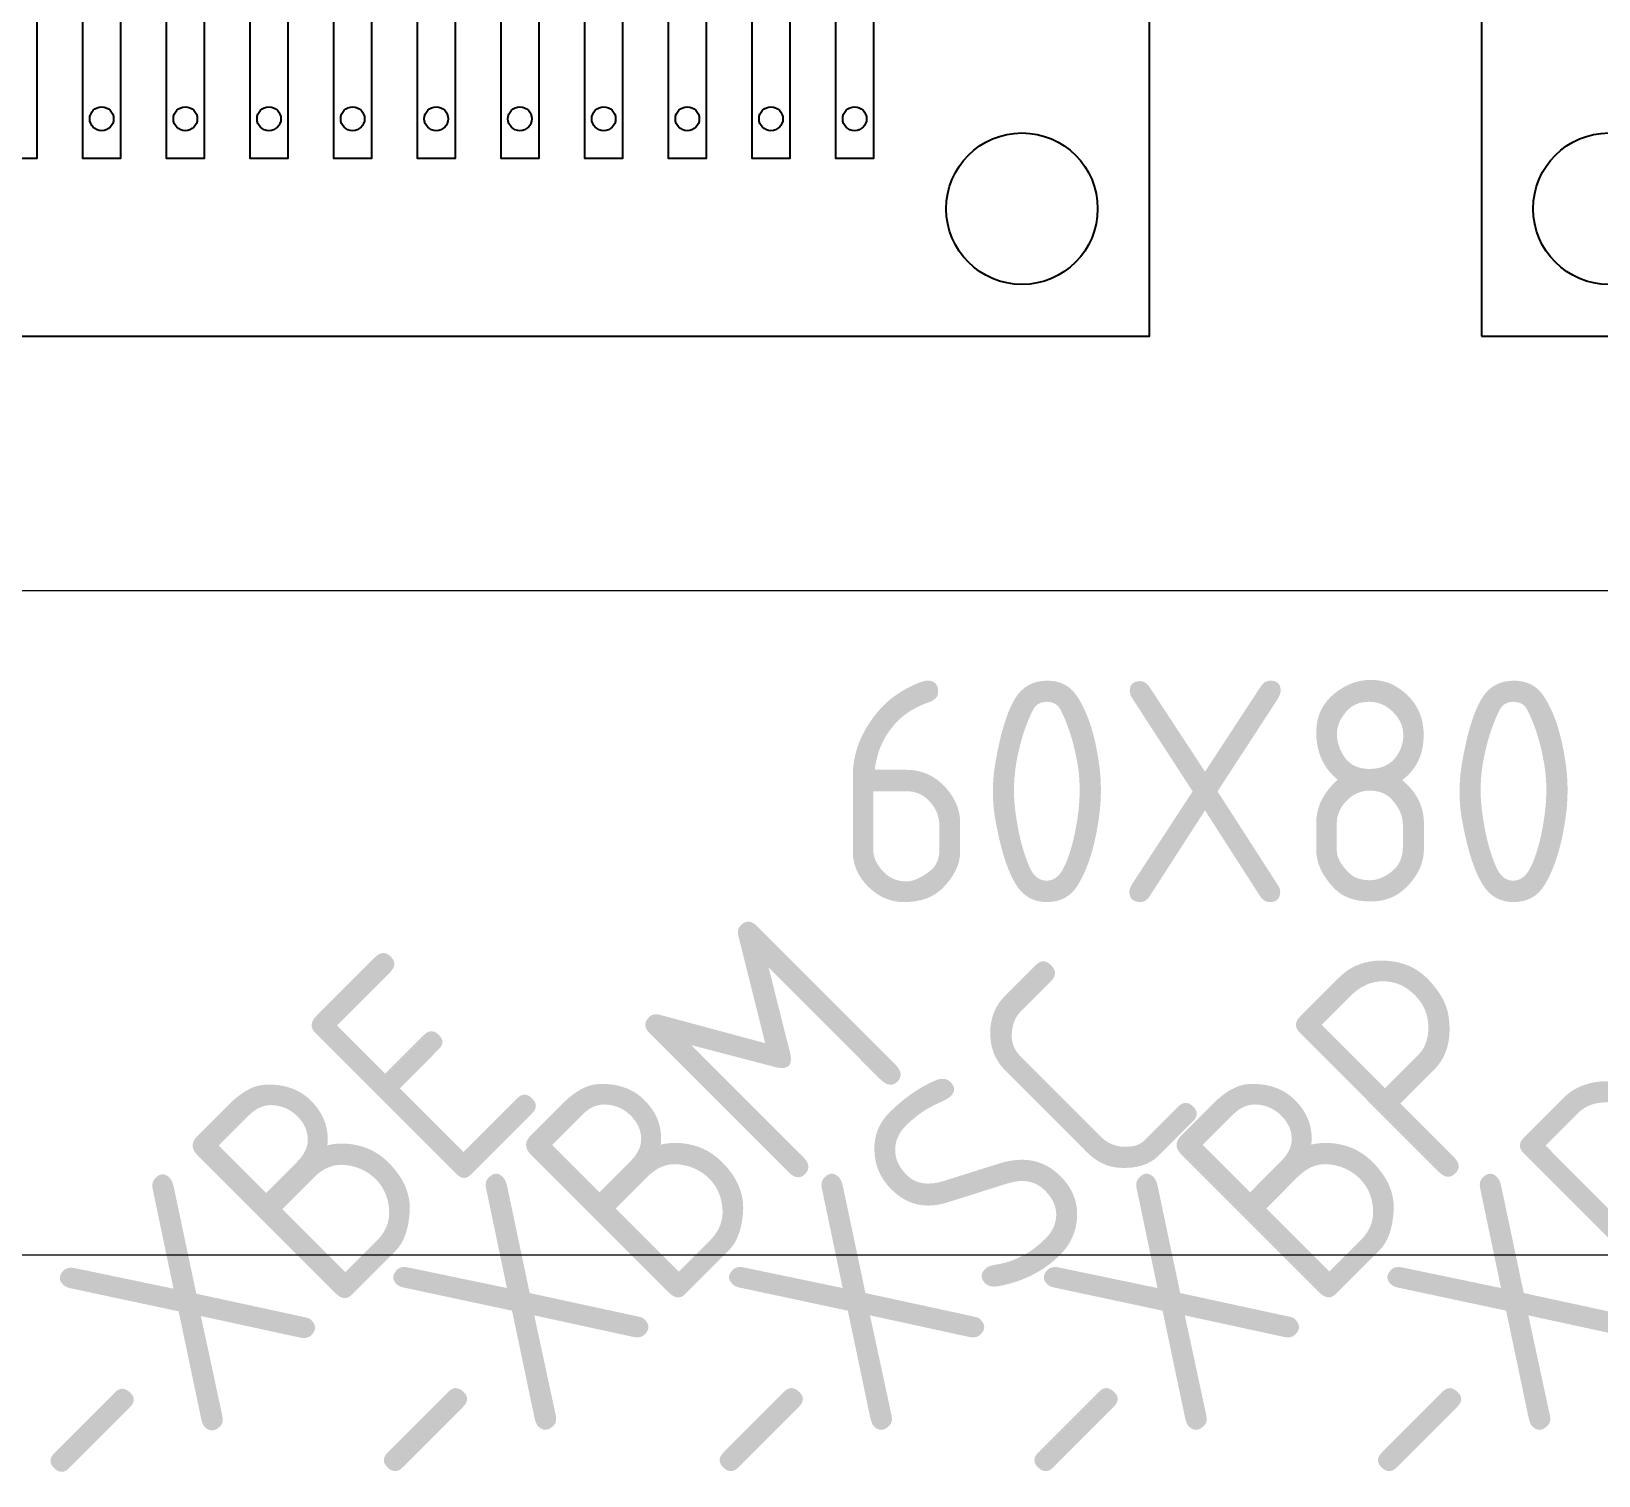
# Model space of a CAD drawing. Header units: millimetres. Extents: x 1359 to 3577, y 1333 to 3557.
# Drawn here: x 2791.9 to 2933.6, y 2039.6 to 2170.1 of the extents above; entities that cross this region are included whole.
import ezdxf

# ---------------------------------------------------------------- set-up
doc = ezdxf.new("R2010")
doc.units = ezdxf.units.MM
doc.set_wipeout_variables(frame=1)
doc.layers.add('002-PI-Kabelska kanalica', color=150, linetype='Continuous')
doc.styles.add('PI0', font='isocpeur.ttf', dxfattribs={"width": 0.9})

# ---------------------------------------------------------------- blocks, each defined once
blk = doc.blocks.new('PCB template')
at = {"color": 7}
blk.add_wipeout([(0, 0), (0, 240.04), (160.02, 240.04), (160.02, 0)], dxfattribs=at)
at = {"color": 7, "ltscale": 0.25}
blk.add_lwpolyline([(0, 0), (160.02, 0), (160.02, 240.04), (0, 240.04)], close=True, dxfattribs=at)
for points in [[(44.52, 45.37), (48.3, 45.37), (48.3, 17.83), (44.52, 17.83), (44.52, 45.37)], [(52.92, 45.37), (56.7, 45.37), (56.7, 17.83), (52.92, 17.83), (52.92, 45.37)], [(61.32, 45.37), (65.1, 45.37), (65.1, 17.83), (61.32, 17.83), (61.32, 45.37)], [(69.72, 45.37), (73.5, 45.37), (73.5, 17.83), (69.72, 17.83), (69.72, 45.37)], [(78.12, 45.37), (81.9, 45.37), (81.9, 17.83), (78.12, 17.83), (78.12, 45.37)], [(86.52, 45.37), (90.3, 45.37), (90.3, 17.83), (86.52, 17.83), (86.52, 45.37)], [(94.92, 45.37), (98.71, 45.37), (98.71, 17.83), (94.92, 17.83), (94.92, 45.37)], [(103.32, 45.37), (107.11, 45.37), (107.11, 17.83), (103.32, 17.83), (103.32, 45.37)], [(111.73, 45.37), (115.51, 45.37), (115.51, 17.83), (111.73, 17.83), (111.73, 45.37)], [(120.13, 45.37), (123.91, 45.37), (123.91, 17.83), (120.13, 17.83), (120.13, 45.37)], [(128.53, 45.37), (132.31, 45.37), (132.31, 17.83), (128.53, 17.83), (128.53, 45.37)]]:
    blk.add_lwpolyline(points, dxfattribs=at)
for centre, radius in [((54.81, 21.83), 1.2), ((63.21, 21.83), 1.2), ((71.61, 21.83), 1.2), ((80.01, 21.83), 1.2), ((88.41, 21.83), 1.2), ((96.81, 21.83), 1.2), ((105.22, 21.83), 1.2), ((113.62, 21.83), 1.2), ((122.02, 21.83), 1.2), ((130.42, 21.83), 1.2), ((12.8, 12.8), 7.6), ((147.22, 12.8), 7.6)]:
    blk.add_circle(centre, radius, dxfattribs=at)
blk = doc.blocks.new('*U49')
at = {"layer": '002-PI-Kabelska kanalica', "color": 0, "linetype": 'ByBlock', "lineweight": 0}
for p, q in [((-20, -100), (-20, 716)), ((40, -100), (40, 716))]:
    blk.add_line(p, q, dxfattribs=at)
blk = doc.blocks.new('*U113')
at = {"layer": '002-PI-Kabelska kanalica', "color": 0, "linetype": 'ByBlock', "lineweight": 0, "xscale": 0.9, "yscale": 0.9, "zscale": 0.9}
blk.add_blockref('PCB template', (-72.0108, -108.0162), dxfattribs=at)
blk = doc.blocks.new('*U114')
at = {"color": 0, "linetype": 'ByBlock', "lineweight": -2, "transparency": 16777216}
blk.add_blockref('*U113', (0, 0), dxfattribs=at)

msp = doc.modelspace()

# ---------------------------------------------------------------- block references
msp.add_blockref('*U114', (2820.977, 2250.556))
at = {"layer": '002-PI-Kabelska kanalica', "color": 0, "linetype": 'ByBlock', "lineweight": 0, "xscale": 0.9, "yscale": 0.9, "zscale": 0.9}
msp.add_blockref('PCB template', (2922.987, 2142.54), dxfattribs=at)
at = {"layer": '002-PI-Kabelska kanalica', "color": 0, "linetype": 'ByBlock', "lineweight": 0, "rotation": 270}
msp.add_blockref('*U49', (2616.571, 2099.556), dxfattribs=at)

# ---------------------------------------------------------------- texts
at = {"layer": '002-PI-Kabelska kanalica', "color": 0, "linetype": 'ByBlock', "lineweight": 0, "style": 'PI0', "width": 0.9}
for s, p in [('-XBM', (2828.834, 2033.82)), ('-XBE', (2798.703, 2033.761)), ('-XSC', (2859.179, 2033.82)), ('-XBP', (2887.628, 2033.82)), ('-XRB', (2918.676, 2033.82))]:
    msp.add_text(s, height=20, rotation=45, dxfattribs=at).set_placement(p)
at = {"layer": '002-PI-Kabelska kanalica', "color": 0, "linetype": 'ByBlock', "lineweight": 0, "insert": (2898.286, 2101.423), "char_height": 20, "width": 16.78721, "attachment_point": 5, "style": 'PI0'}
msp.add_mtext('60X80', dxfattribs=at)

doc.saveas('drawing.dxf')
